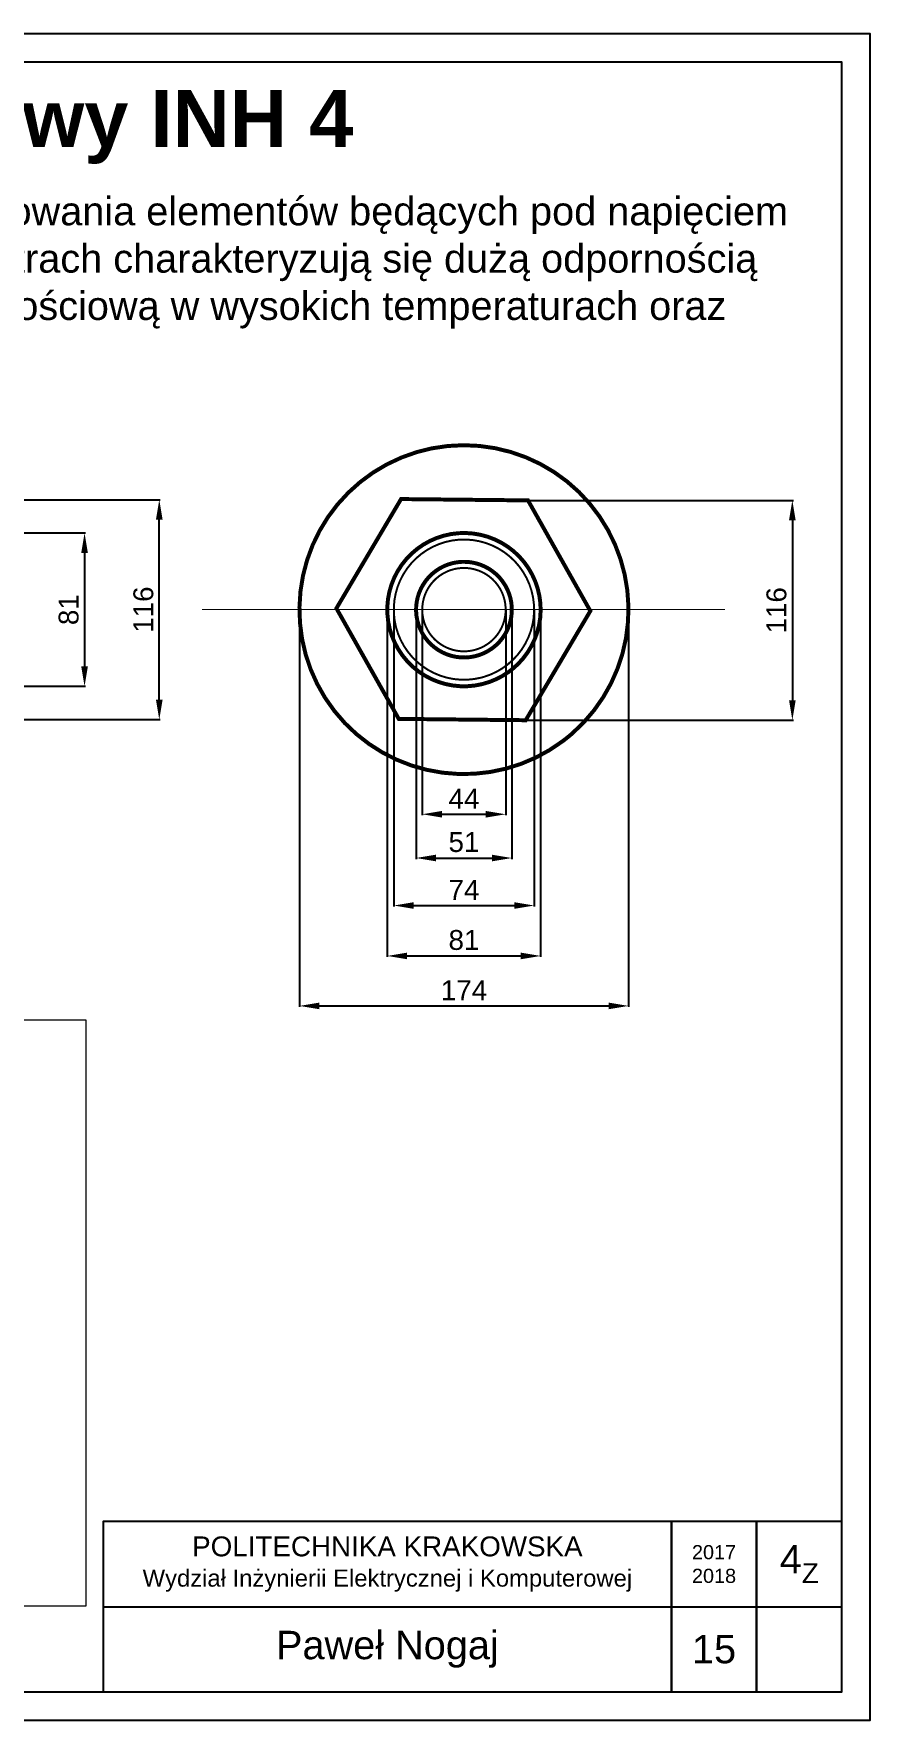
# Model space of a CAD drawing. Header units: inches. Extents: x 0 to 1068, y -53 to 297.
# Drawn here: x 272.8 to 420, y 0 to 297 of the extents above; entities that cross this region are included whole.
import ezdxf

# ---------------------------------------------------------------- set-up
doc = ezdxf.new("R2010")
doc.units = ezdxf.units.IN
doc.header["$MEASUREMENT"] = 0
doc.linetypes.add('ACAD_ISO03W100', pattern=[30, 12, -18])
doc.linetypes.add('ACAD_ISO10W100', pattern=[18, 12, -3, 0, -3])
for name, color, linetype in [('rendery', 7, 'Continuous'), ('TEKST', 7, 'Continuous'), ('WYMIAROWANIE', 7, 'Continuous'), ('ZAWIESIE 2D', 250, 'Continuous')]:
    doc.layers.add(name, color=color, linetype=linetype)
doc.styles.get("Standard").update_dxf_attribs({"font": 'arial.ttf', "height": 3.5})
doc.dimstyles.get("Standard").update_dxf_attribs({"dimtxt": 3.5, "dimasz": 3.5, "dimexe": 0.18, "dimexo": 0.0625, "dimgap": 1, "dimtad": 1, "dimdec": 0, "dimdsep": 46, "dimtxsty": 'Standard', "dimcen": 0, "dimclrd": 256, "dimclrt": 256, "dimadec": 0, "dimazin": 2, "dimtfac": 1, "dimtdec": 0, "dimtofl": 0, "dimtmove": 0, "dimatfit": 3, "dimfxl": 1, "dimtolj": 1, "dimtzin": 0, "dimarcsym": 0})
picture_1 = doc.add_image_def('image3.png', size_in_pixel=(800, 600))

# ---------------------------------------------------------------- blocks, each defined once
blk = doc.blocks.new('*D38')
at = {"layer": 'Defpoints', "color": 0, "lineweight": 18, "transparency": 16777216}
for p in [(197.6460832079198, 214.9361616244079), (294.8497021504232, 214.9361616244079), (197.6460832079198, 176.2262169224951)]:
    blk.add_point(p, dxfattribs=at)
at = {"layer": 'WYMIAROWANIE', "color": 0, "lineweight": -2, "transparency": 16777216}
for p, q in [((197.7085832079198, 214.9361616244079), (295.0297021504232, 214.9361616244079)), ((197.7085832079198, 176.2262169224951), (295.0297021504232, 176.2262169224951))]:
    blk.add_line(p, q, dxfattribs=at)
at = {"layer": 'WYMIAROWANIE', "lineweight": -2, "transparency": 16777216}
blk.add_line((294.8497021504232, 179.7262169224951), (294.8497021504232, 211.4361616244079), dxfattribs=at)
at = {"layer": 'WYMIAROWANIE', "lineweight": 18, "transparency": 16777216}
for points in [[(294.2663688170899, 211.4361616244079), (295.4330354837566, 211.4361616244079), (294.8497021504232, 214.9361616244079)], [(294.2663688170899, 179.7262169224951), (295.4330354837566, 179.7262169224951), (294.8497021504232, 176.2262169224951)]]:
    blk.add_solid(points, dxfattribs=at)
at = {"layer": 'WYMIAROWANIE', "lineweight": 18, "transparency": 16777216, "insert": (292.0626966933973, 195.5811892734514), "char_height": 3.5, "attachment_point": 5, "rotation": 90}
blk.add_mtext('\\A1;116', dxfattribs=at)
blk = doc.blocks.new('*D39')
at = {"layer": 'Defpoints', "color": 0, "lineweight": 18, "transparency": 16777216}
for p in [(199.4587586289441, 209.0805319449529), (199.4587586289441, 182.0818466019501), (281.6961024907511, 182.0818466019501)]:
    blk.add_point(p, dxfattribs=at)
at = {"layer": 'WYMIAROWANIE', "color": 0, "lineweight": -2, "transparency": 16777216}
for p, q in [((199.5212586289441, 209.0805319449529), (281.8761024907511, 209.0805319449529)), ((199.5212586289441, 182.0818466019501), (281.8761024907511, 182.0818466019501))]:
    blk.add_line(p, q, dxfattribs=at)
at = {"layer": 'WYMIAROWANIE', "lineweight": -2, "transparency": 16777216}
blk.add_line((281.6961024907511, 205.5805319449529), (281.6961024907511, 185.5818466019501), dxfattribs=at)
at = {"layer": 'WYMIAROWANIE', "lineweight": 18, "transparency": 16777216}
for points in [[(281.1127691574177, 205.5805319449529), (282.2794358240844, 205.5805319449529), (281.6961024907511, 209.0805319449529)], [(281.1127691574177, 185.5818466019501), (282.2794358240844, 185.5818466019501), (281.6961024907511, 182.0818466019501)]]:
    blk.add_solid(points, dxfattribs=at)
at = {"layer": 'WYMIAROWANIE', "lineweight": 18, "transparency": 16777216, "insert": (278.9090970337251, 195.5811892734514), "char_height": 3.5, "attachment_point": 5, "rotation": 90}
blk.add_mtext('\\A1;81', dxfattribs=at)
blk = doc.blocks.new('*D44')
at = {"layer": 'Defpoints', "color": 0, "lineweight": 18, "transparency": 16777216}
for p in [(319.522421727786, 195.5811892734514), (377.4390683983951, 195.5811892734514), (377.4390683983951, 125.7948090291793)]:
    blk.add_point(p, dxfattribs=at)
at = {"layer": 'WYMIAROWANIE', "color": 0, "lineweight": -2}
for p, q in [((319.522421727786, 195.5186892734514), (319.522421727786, 125.6148090291793)), ((377.4390683983951, 195.5186892734514), (377.4390683983951, 125.6148090291793))]:
    blk.add_line(p, q, dxfattribs=at)
at = {"layer": 'WYMIAROWANIE', "lineweight": -2}
blk.add_line((323.022421727786, 125.7948090291793), (373.9390683983951, 125.7948090291793), dxfattribs=at)
at = {"layer": 'WYMIAROWANIE', "lineweight": 18}
for points in [[(323.022421727786, 126.3781423625126), (323.022421727786, 125.211475695846), (319.522421727786, 125.7948090291793)], [(373.9390683983951, 126.3781423625126), (373.9390683983951, 125.211475695846), (377.4390683983951, 125.7948090291793)]]:
    blk.add_solid(points, dxfattribs=at)
at = {"layer": 'WYMIAROWANIE', "lineweight": 18, "insert": (348.4807450630905, 128.5519713757004), "char_height": 3.5, "attachment_point": 5}
blk.add_mtext('\\A1;174', dxfattribs=at)
blk = doc.blocks.new('*D45')
at = {"layer": 'Defpoints', "color": 0, "lineweight": 18, "transparency": 16777216}
for p in [(359.7571814913925, 214.8185693102773), (359.3498297660847, 176.1086246083644), (406.2859445935585, 176.1086246083644)]:
    blk.add_point(p, dxfattribs=at)
at = {"layer": 'WYMIAROWANIE', "color": 0, "lineweight": -2}
for p, q in [((359.8196814913925, 214.8185693102773), (406.4659445935585, 214.8185693102773)), ((359.4123297660847, 176.1086246083644), (406.4659445935585, 176.1086246083644))]:
    blk.add_line(p, q, dxfattribs=at)
at = {"layer": 'WYMIAROWANIE', "lineweight": -2}
blk.add_line((406.2859445935585, 211.3185693102773), (406.2859445935585, 179.6086246083644), dxfattribs=at)
at = {"layer": 'WYMIAROWANIE', "lineweight": 18}
for points in [[(405.7026112602252, 211.3185693102773), (406.8692779268918, 211.3185693102773), (406.2859445935585, 214.8185693102773)], [(405.7026112602252, 179.6086246083644), (406.8692779268918, 179.6086246083644), (406.2859445935585, 176.1086246083644)]]:
    blk.add_solid(points, dxfattribs=at)
at = {"layer": 'WYMIAROWANIE', "lineweight": 18, "insert": (403.4989391365325, 195.4635969593207), "char_height": 3.5, "attachment_point": 5, "rotation": 90}
blk.add_mtext('\\A1;116', dxfattribs=at)
blk = doc.blocks.new('*D46')
at = {"layer": 'Defpoints', "color": 0, "lineweight": 18, "transparency": 16777216}
for p in [(334.9814023915873, 195.5811892734514), (361.9800877345916, 195.5811892734514), (361.9800877345916, 134.5993701567313)]:
    blk.add_point(p, dxfattribs=at)
at = {"layer": 'WYMIAROWANIE', "color": 0, "lineweight": -2}
for p, q in [((334.9814023915873, 195.5186892734514), (334.9814023915873, 134.4193701567313)), ((361.9800877345916, 195.5186892734514), (361.9800877345916, 134.4193701567313))]:
    blk.add_line(p, q, dxfattribs=at)
at = {"layer": 'WYMIAROWANIE', "lineweight": -2}
blk.add_line((338.4814023915873, 134.5993701567313), (358.4800877345916, 134.5993701567313), dxfattribs=at)
at = {"layer": 'WYMIAROWANIE', "lineweight": 18}
for points in [[(338.4814023915873, 135.1827034900647), (338.4814023915873, 134.016036823398), (334.9814023915873, 134.5993701567313)], [(358.4800877345916, 135.1827034900647), (358.4800877345916, 134.016036823398), (361.9800877345916, 134.5993701567313)]]:
    blk.add_solid(points, dxfattribs=at)
at = {"layer": 'WYMIAROWANIE', "lineweight": 18, "insert": (348.4807450630894, 137.3863756137572), "char_height": 3.5, "attachment_point": 5}
blk.add_mtext('\\A1;81', dxfattribs=at)
blk = doc.blocks.new('*D47')
at = {"layer": 'Defpoints', "color": 0, "lineweight": 18, "transparency": 16777216}
for p in [(336.130326560794, 195.5811892734514), (360.8311635653883, 195.5811892734514), (360.8311635653883, 143.4786768959493)]:
    blk.add_point(p, dxfattribs=at)
at = {"layer": 'WYMIAROWANIE', "color": 0, "lineweight": -2}
for p, q in [((336.130326560794, 195.5186892734514), (336.130326560794, 143.2986768959493)), ((360.8311635653883, 195.5186892734514), (360.8311635653883, 143.2986768959493))]:
    blk.add_line(p, q, dxfattribs=at)
at = {"layer": 'WYMIAROWANIE', "lineweight": -2}
blk.add_line((339.630326560794, 143.4786768959493), (357.3311635653883, 143.4786768959493), dxfattribs=at)
at = {"layer": 'WYMIAROWANIE', "lineweight": 18}
for points in [[(339.630326560794, 144.0620102292827), (339.630326560794, 142.895343562616), (336.130326560794, 143.4786768959493)], [(357.3311635653883, 144.0620102292827), (357.3311635653883, 142.895343562616), (360.8311635653883, 143.4786768959493)]]:
    blk.add_solid(points, dxfattribs=at)
at = {"layer": 'WYMIAROWANIE', "lineweight": 18, "insert": (348.4807450630911, 146.2286768959493), "char_height": 3.5, "attachment_point": 5}
blk.add_mtext('\\A1;74', dxfattribs=at)
blk = doc.blocks.new('*D48')
at = {"layer": 'Defpoints', "color": 0, "lineweight": 18, "transparency": 16777216}
for p in [(340.0527024134354, 195.5811892734514), (356.908787712747, 195.5811892734514), (356.908787712747, 151.8449775214103)]:
    blk.add_point(p, dxfattribs=at)
at = {"layer": 'WYMIAROWANIE', "color": 0, "lineweight": -2}
for p, q in [((340.0527024134354, 195.5186892734514), (340.0527024134354, 151.6649775214103)), ((356.908787712747, 195.5186892734514), (356.908787712747, 151.6649775214103))]:
    blk.add_line(p, q, dxfattribs=at)
at = {"layer": 'WYMIAROWANIE', "lineweight": -2}
blk.add_line((343.5527024134354, 151.8449775214103), (353.408787712747, 151.8449775214103), dxfattribs=at)
at = {"layer": 'WYMIAROWANIE', "lineweight": 18}
for points in [[(343.5527024134354, 152.4283108547437), (343.5527024134354, 151.261644188077), (340.0527024134354, 151.8449775214103)], [(353.408787712747, 152.4283108547437), (353.408787712747, 151.261644188077), (356.908787712747, 151.8449775214103)]]:
    blk.add_solid(points, dxfattribs=at)
at = {"layer": 'WYMIAROWANIE', "lineweight": 18, "insert": (348.4807450630912, 154.6319829784362), "char_height": 3.5, "attachment_point": 5}
blk.add_mtext('\\A1;51', dxfattribs=at)
blk = doc.blocks.new('*D49')
at = {"layer": 'Defpoints', "color": 0, "lineweight": 18, "transparency": 16777216}
for p in [(341.1353906735895, 195.5811892734514), (355.8260994525929, 195.5811892734514), (355.8260994525929, 159.5480538514967)]:
    blk.add_point(p, dxfattribs=at)
at = {"layer": 'WYMIAROWANIE', "color": 0, "lineweight": -2}
for p, q in [((341.1353906735895, 195.5186892734514), (341.1353906735895, 159.3680538514967)), ((355.8260994525929, 195.5186892734514), (355.8260994525929, 159.3680538514967))]:
    blk.add_line(p, q, dxfattribs=at)
at = {"layer": 'WYMIAROWANIE', "lineweight": -2}
blk.add_line((344.6353906735895, 159.5480538514967), (352.3260994525929, 159.5480538514967), dxfattribs=at)
at = {"layer": 'WYMIAROWANIE', "lineweight": 18}
for points in [[(344.6353906735895, 160.13138718483), (344.6353906735895, 158.9647205181633), (341.1353906735895, 159.5480538514967)], [(352.3260994525929, 160.13138718483), (352.3260994525929, 158.9647205181633), (355.8260994525929, 159.5480538514967)]]:
    blk.add_solid(points, dxfattribs=at)
at = {"layer": 'WYMIAROWANIE', "lineweight": 18, "insert": (348.4807450630912, 162.2980538514967), "char_height": 3.5, "attachment_point": 5}
blk.add_mtext('\\A1;44', dxfattribs=at)

msp = doc.modelspace()

# ---------------------------------------------------------------- linework, layer by layer
msp.add_line((285, 20), (415, 19.99999999999999))
for points in [[(0, 0), (420, 0), (420, 297), (0, 297)], [(0, 0), (420, 0), (420, 297), (0, 297)], [(5, 5), (415, 5), (415, 292), (5, 292)], [(415, 35), (285, 35), (285, 5), (415, 5)], [(385, 5), (385, 5), (385, 35), (385, 35)], [(400, 5), (400, 5), (400, 35), (400, 35)]]:
    msp.add_lwpolyline(points, close=True)
at = {"layer": 'ZAWIESIE 2D', "lineweight": 18, "const_width": 0.7}
for points in [[(367.5362250973928, 173.7758419693062, 55.05474007723055), (365.9032643011524, 172.4502508188308, 0.01816374028098548)], [(357.0113057808319, 185.1187905808212, 74.03912542567323), (356.4339340485932, 184.6734380146676, 0.01350637239771105)], [(353.5505597210792, 188.8485165324026, 121.4088106409014), (353.3260353995536, 188.6851712586985, 0.008236634513765264)]]:
    msp.add_lwpolyline(points, format="xyb", close=True, dxfattribs=at)
msp.add_lwpolyline([(337.4079844974274, 215.0537539385385), (326.0297101377911, 195.8163739017127), (337.0006327721197, 176.3438092366256), (359.3498297660846, 176.1086246083643), (370.728104125721, 195.3460046451901), (359.7571814913924, 214.8185693102772)], close=True, dxfattribs=at)
at = {"layer": 'ZAWIESIE 2D', "linetype": 'ACAD_ISO03W100', "lineweight": 18, "ltscale": 0.1, "const_width": 0.35}
for points in [[(351.9507763746531, 183.728268963307, 97.04331482550072), (351.4594227945993, 183.5953511236318, 0.01030467685278662)], [(352.8096664965749, 189.6469942707495, 162.3283408377911), (352.6621420228112, 189.5421371481083, 0.006160353730216795)]]:
    msp.add_lwpolyline(points, format="xyb", close=True, dxfattribs=at)
at = {"layer": 'ZAWIESIE 2D', "linetype": 'ACAD_ISO10W100', "lineweight": 18, "ltscale": 0.5, "const_width": 0.18}
msp.add_lwpolyline([(302.3482025002504, 195.5811892734514), (394.4096117632616, 195.5811892734514)], dxfattribs=at)

# ---------------------------------------------------------------- texts
at = {"attachment_point": 5}
for s, width, insert, char_height in [('POLITECHNIKA KRAKOWSKA\\P{\\H0.85714x;Wydział Inżynierii Elektrycznej i Komputerowej}', 100, (335, 27.49999999999999), 3.5), ('2017\\P2018', 15, (392.5, 27.5), 2.5), ('\\A1;4{\\H0.7x;\\S^ Z;}', 15, (407.5, 27.49999999999999), 5), ('Paweł Nogaj', 100, (335, 12.49999999999999), 5), ('15', 15, (392.5, 12.49999999999999), 5)]:
    msp.add_mtext_dynamic_manual_height_columns(s, width=width, gutter_width=17.5, heights=[0], dxfattribs=dict(at, insert=insert, char_height=char_height))
at = {"layer": 'TEKST', "lineweight": 18}
for s, width, heights, insert, char_height, attachment_point in [('{\\fArial|b1|i0|c238|p34;Izolator napędowy 4 żebrowy INH 4}', 415.1633561970448, [33.2656654390605], (212.5816780985224, 280.5741383102668), 10, 5), ('Izolatory są podstawowym elementem sieci dystrybucji energii. Używane są do izolowania elementów będących pod napięciem od siebie i do elementów uziemionych. Izolatory przeznaczone do pracy w elektrofiltrach charakteryzują się dużą odpornością chemiczną na oddziaływanie agresywnego środowiska, wysoką opornością pojemnościową w wysokich temperaturach oraz wysokimi parametrami wytrzymałościowymi.', 393.2172156349811, [0], (12.29162792563193, 268.2638076017638), 5, 1)]:
    msp.add_mtext_dynamic_manual_height_columns(s, width=width, gutter_width=17.5, heights=heights, dxfattribs=dict(at, insert=insert, char_height=char_height, attachment_point=attachment_point))

# ---------------------------------------------------------------- dimensions: what is measured, and where the dimension line sits
at = {"layer": 'WYMIAROWANIE', "color": 5, "lineweight": 18}
for base, p1, p2, text, picture, middle in [((294.8497021504232, 214.9361616244079), (197.6460832079197, 176.226216922495), (197.6460832079197, 214.9361616244078), '116', '*D38', (292.0626966933973, 195.5811892734514)), ((406.2859445935585, 176.1086246083644), (359.7571814913924, 214.8185693102772), (359.3498297660846, 176.1086246083643), '116', '*D45', (403.4989391365325, 195.4635969593207)), ((281.6961024907511, 182.0818466019501), (199.458758628944, 209.0805319449528), (199.458758628944, 182.08184660195), '81', '*D39', (278.9090970337251, 195.5811892734514))]:
    dim = msp.add_linear_dim(base=base, p1=p1, p2=p2, angle=90, text=text, dimstyle='Standard', dxfattribs=at)
    dim.commit()
    dim.dimension.update_dxf_attribs({"geometry": picture, "text_midpoint": middle})
for base, p1, p2, text, picture, middle in [((377.4390683983951, 125.7948090291793), (319.522421727786, 195.5811892734514), (377.4390683983951, 195.5811892734514), '174', '*D44', (348.4807450630905, 128.5519713757004)), ((361.9800877345916, 134.5993701567313), (334.9814023915873, 195.5811892734514), (361.9800877345916, 195.5811892734514), '81', '*D46', (348.4807450630894, 137.3863756137572)), ((360.8311635653883, 143.4786768959493), (336.130326560794, 195.5811892734514), (360.8311635653883, 195.5811892734514), '74', '*D47', (348.4807450630911, 146.2286768959493)), ((356.908787712747, 151.8449775214103), (340.0527024134354, 195.5811892734514), (356.908787712747, 195.5811892734514), '51', '*D48', (348.4807450630912, 154.6319829784362)), ((355.8260994525929, 159.5480538514967), (341.1353906735895, 195.5811892734514), (355.8260994525929, 195.5811892734514), '44', '*D49', (348.4807450630912, 162.2980538514967))]:
    dim = msp.add_linear_dim(base=base, p1=p1, p2=p2, text=text, dimstyle='Standard', dxfattribs=at)
    dim.commit()
    dim.dimension.update_dxf_attribs({"geometry": picture, "text_midpoint": middle})

# ---------------------------------------------------------------- pictures from other files: only their frames are drawn
at = {"layer": 'rendery', "lineweight": 18}
image = msp.add_image(picture_1, insert=(144.2381292015734, 20.0906768202542), size_in_units=(137.70552984049874, 103.27914738037404), dxfattribs=at)
image.dxf.flags = 7

doc.saveas('drawing.dxf')
